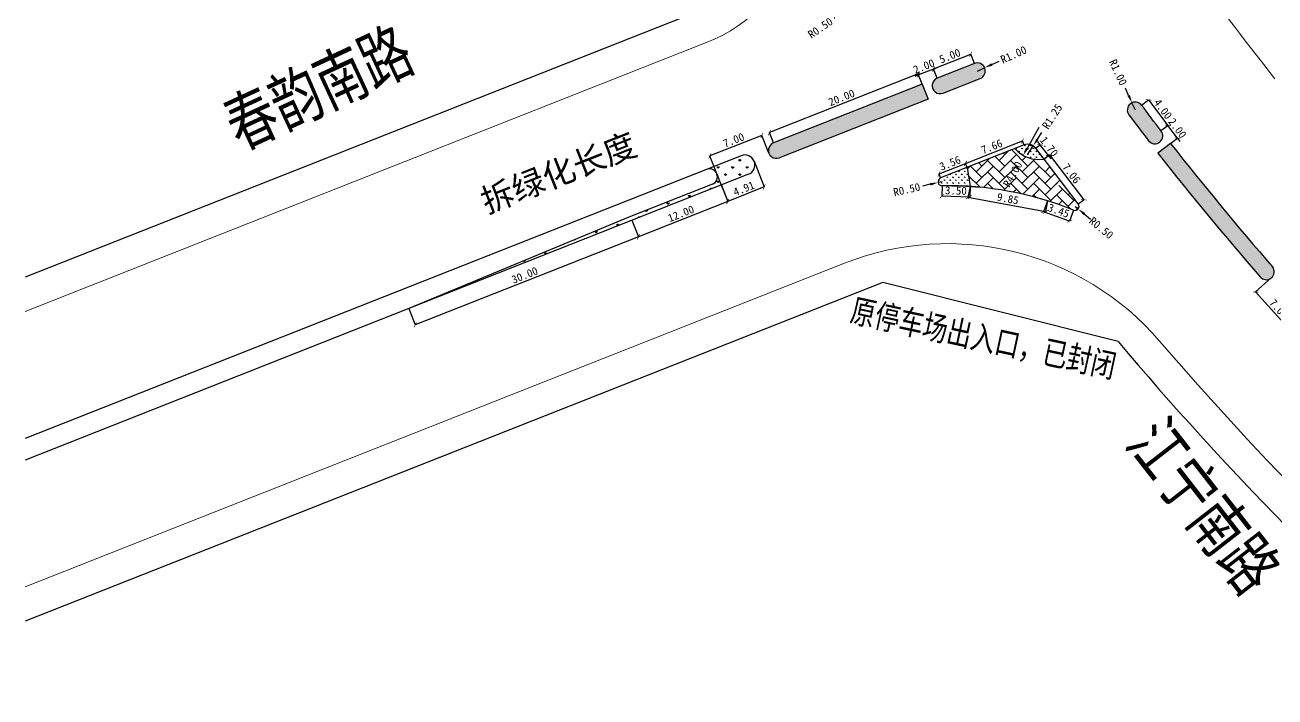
# Model space of a CAD drawing. Header units: millimetres. Extents: x 6299 to 195995, y 19522 to 226352.
# Drawn here: x 10130.2 to 10286.4, y 22331.6 to 22415.6 of the extents above; entities that cross this region are included whole.
import ezdxf

# ---------------------------------------------------------------- set-up
doc = ezdxf.new("R2010")
doc.units = ezdxf.units.MM
doc.linetypes.add('DASHDOT', pattern=[25.4, 12.7, -6.35, 0, -6.35])
for name, color, linetype in [('@-拆绿化长度', 5, 'Continuous'), ('@-新建绿化长度', 7, 'Continuous'), ('@-道路名称', 7, 'Continuous'), ('@-道路红线', 1, 'Continuous'), ('@-隔离岛', 3, 'Continuous'), ('@-隔离岛标注', 7, 'Continuous'), ('RD-中线', 1, 'DASHDOT')]:
    doc.layers.add(name, color=color, linetype=linetype)
doc.layers.add('@-路缘石', color=7, linetype='Continuous', lineweight=0)
doc.styles.add('--黑体', font='simhei.ttf')
doc.styles.add('HZTXT', font='', dxfattribs={"width": 0.7, "height": 0.2})
doc.styles.add('黑体', font='simhei.ttf')
doc.styles.get('HZTXT').set_extended_font_data('NSimSun')
doc.dimstyles.new('标志标注', dxfattribs={"dimtxt": 1, "dimasz": 0.5, "dimexe": 0, "dimexo": 0, "dimgap": 0.25, "dimtad": 1, "dimzin": 0, "dimdsep": 46, "dimtxsty": '--黑体', "dimblk": 'ARCHTICK', "dimcen": 0.09, "dimadec": 0, "dimazin": 0, "dimtfac": 1, "dimtix": 1, "dimtmove": 2, "dimatfit": 0, "dimfxl": 1, "dimtolj": 1, "dimtzin": 0, "dimarcsym": 0})
pattern_1 = [(45, (-10237.4061, -22383.3768), (4e-11, 1.43684098), [3.048, -1.016]), (135, (-10236.6877, -22382.6583), (4e-11, 1.43684098), [3.048, -1.016])]
pattern_2 = [(90, (-10237.4061, -22383.37675), (-0.359210245, 0.359210245), [0.09525, -0.62317049]), (45, (-10237.4061, -22383.37675), (-0.359210245, 0.359210245), [0.09525, -0.41275]), (135, (-10237.4061, -22383.37675), (-0.359210245, -0.359210245), [0.09525, -0.41275])]

# ---------------------------------------------------------------- blocks, each defined once
blk = doc.blocks.new('_ArchTick')
at = {"color": 0, "linetype": 'ByBlock', "const_width": 0.15}
blk.add_lwpolyline([(-0.5, -0.5), (0.5, 0.5)], dxfattribs=at)
blk = doc.blocks.new('*D13')
at = {"layer": '@-隔离岛标注', "color": 0, "lineweight": -2, "ltscale": 1.5, "transparency": 16777216}
for p, q in [((10257.99, 22393.58), (10257.51, 22392.22)), ((10260.76, 22391.06), (10257.51, 22392.22)), ((10261.24, 22392.43), (10260.76, 22391.06))]:
    blk.add_line(p, q, dxfattribs=at)
at = {"layer": 'Defpoints', "color": 0, "ltscale": 1.5, "transparency": 16777216}
for p in [(10257.99, 22393.58, 0), (10257.51, 22392.22), (10261.24, 22392.43, 0)]:
    blk.add_point(p, dxfattribs=at)
at = {"layer": '@-隔离岛标注', "color": 0, "lineweight": -2, "ltscale": 1.5, "transparency": 16777216, "xscale": 0.5, "yscale": 0.5, "zscale": 0.5}
for p, rotation in [((10257.51, 22392.22), 160.4206030168708), ((10260.76, 22391.06), 340.4206030168708)]:
    blk.add_blockref('_ArchTick', p, dxfattribs=dict(at, rotation=rotation))
at = {"layer": '@-隔离岛标注', "color": 0, "ltscale": 1.5, "transparency": 16777216, "insert": (10259.38, 22392.35), "char_height": 1, "attachment_point": 5, "rotation": 340.4206, "style": '--黑体'}
blk.add_mtext('\\A1;3.45', dxfattribs=at)
blk = doc.blocks.new('*D14')
at = {"layer": '@-隔离岛标注', "color": 0, "lineweight": -2, "ltscale": 1.5, "transparency": 16777216}
for p, q in [((10248.31, 22395.39), (10248.05, 22394.01)), ((10257.74, 22392.21), (10248.05, 22394.01)), ((10257.99, 22393.58), (10257.74, 22392.21))]:
    blk.add_line(p, q, dxfattribs=at)
at = {"layer": 'Defpoints', "color": 0, "ltscale": 1.5, "transparency": 16777216}
for p in [(10248.31, 22395.39, 0), (10248.05, 22394.01), (10257.99, 22393.58, 0)]:
    blk.add_point(p, dxfattribs=at)
at = {"layer": '@-隔离岛标注', "color": 0, "lineweight": -2, "ltscale": 1.5, "transparency": 16777216, "xscale": 0.5, "yscale": 0.5, "zscale": 0.5}
for p, rotation in [((10248.05, 22394.01), 169.4568465898139), ((10257.74, 22392.21), 349.4568465898139)]:
    blk.add_blockref('_ArchTick', p, dxfattribs=dict(at, rotation=rotation))
at = {"layer": '@-隔离岛标注', "color": 0, "ltscale": 1.5, "transparency": 16777216, "insert": (10253.03, 22393.85), "char_height": 1, "attachment_point": 5, "rotation": 349.4568, "style": '--黑体'}
blk.add_mtext('\\A1;9.85', dxfattribs=at)
blk = doc.blocks.new('*D15')
at = {"layer": '@-隔离岛标注', "color": 0, "lineweight": -2, "ltscale": 1.5, "transparency": 16777216}
for p, q in [((10244.81, 22395.48), (10244.77, 22394.15)), ((10248.31, 22395.39), (10248.27, 22394.06)), ((10248.27, 22394.06), (10244.77, 22394.15))]:
    blk.add_line(p, q, dxfattribs=at)
at = {"layer": 'Defpoints', "color": 0, "ltscale": 1.5, "transparency": 16777216}
for p in [(10244.81, 22395.48, 0), (10248.31, 22395.39, 0), (10244.77, 22394.15)]:
    blk.add_point(p, dxfattribs=at)
at = {"layer": '@-隔离岛标注', "color": 0, "lineweight": -2, "ltscale": 1.5, "transparency": 16777216, "xscale": 0.5, "yscale": 0.5, "zscale": 0.5}
for p, rotation in [((10244.77, 22394.15), 178.5255942272715), ((10248.27, 22394.06), 358.5255942272715)]:
    blk.add_blockref('_ArchTick', p, dxfattribs=dict(at, rotation=rotation))
at = {"layer": '@-隔离岛标注', "color": 0, "ltscale": 1.5, "transparency": 16777216, "insert": (10246.54, 22394.86), "char_height": 1, "attachment_point": 5, "rotation": 358.5256, "style": '--黑体'}
blk.add_mtext('\\A1;3.50', dxfattribs=at)
blk = doc.blocks.new('*D16')
at = {"layer": '@-隔离岛标注', "color": 0, "lineweight": -2, "ltscale": 1.5, "transparency": 16777216}
for p, q in [((10244.43, 22396.94), (10247.74, 22398.25)), ((10247.94, 22397.75), (10247.74, 22398.25)), ((10244.62, 22396.44), (10244.43, 22396.94))]:
    blk.add_line(p, q, dxfattribs=at)
at = {"layer": 'Defpoints', "color": 0, "ltscale": 1.5, "transparency": 16777216}
for p in [(10247.74, 22398.25), (10247.94, 22397.75, 0), (10244.62, 22396.44, 0)]:
    blk.add_point(p, dxfattribs=at)
at = {"layer": '@-隔离岛标注', "color": 0, "lineweight": -2, "ltscale": 1.5, "transparency": 16777216, "xscale": 0.5, "yscale": 0.5, "zscale": 0.5}
for p, rotation in [((10247.74, 22398.25), 21.55299217262323), ((10244.43, 22396.94), 201.5529921726232)]:
    blk.add_blockref('_ArchTick', p, dxfattribs=dict(at, rotation=rotation))
at = {"layer": '@-隔离岛标注', "color": 0, "ltscale": 1.5, "transparency": 16777216, "insert": (10245.81, 22398.29), "char_height": 1, "attachment_point": 5, "rotation": 21.553, "style": '--黑体'}
blk.add_mtext('\\A1;3.56', dxfattribs=at)
blk = doc.blocks.new('*D17')
at = {"layer": '@-隔离岛标注', "color": 0, "lineweight": -2, "ltscale": 1.5, "transparency": 16777216}
for p, q in [((10247.73, 22398.27), (10254.86, 22401.08)), ((10255.06, 22400.56), (10254.86, 22401.08)), ((10247.94, 22397.75), (10247.73, 22398.27))]:
    blk.add_line(p, q, dxfattribs=at)
at = {"layer": 'Defpoints', "color": 0, "ltscale": 1.5, "transparency": 16777216}
for p in [(10254.86, 22401.08), (10255.06, 22400.56, 0), (10247.94, 22397.75)]:
    blk.add_point(p, dxfattribs=at)
at = {"layer": '@-隔离岛标注', "color": 0, "lineweight": -2, "ltscale": 1.5, "transparency": 16777216, "xscale": 0.5, "yscale": 0.5, "zscale": 0.5}
for p, rotation in [((10254.86, 22401.08), 21.55299217258244), ((10247.73, 22398.27), 201.5529921725824)]:
    blk.add_blockref('_ArchTick', p, dxfattribs=dict(at, rotation=rotation))
at = {"layer": '@-隔离岛标注', "color": 0, "ltscale": 1.5, "transparency": 16777216, "insert": (10251.02, 22400.37), "char_height": 1, "attachment_point": 5, "rotation": 21.553, "style": '--黑体'}
blk.add_mtext('\\A1;7.66', dxfattribs=at)
blk = doc.blocks.new('*D18')
at = {"layer": '@-隔离岛标注', "color": 0, "lineweight": -2, "transparency": 16777216}
for p, q in [((10261.43, 22392.89), (10261.82, 22392.57)), ((10262.59, 22391.94), (10263.36, 22391.3))]:
    blk.add_line(p, q, dxfattribs=at)
at = {"layer": '@-隔离岛标注', "color": 0, "transparency": 16777216}
blk.add_solid([(10262.7, 22392.07), (10262.48, 22391.81), (10261.82, 22392.57)], dxfattribs=at)
at = {"layer": 'Defpoints', "color": 0, "transparency": 16777216}
for p in [(10261.43, 22392.89, 0), (10261.82, 22392.57, 0)]:
    blk.add_point(p, dxfattribs=at)
at = {"layer": '@-隔离岛标注', "color": 0, "transparency": 16777216, "insert": (10264.71, 22390.19), "char_height": 1, "attachment_point": 5, "rotation": 320.5103, "style": '--黑体'}
blk.add_mtext('\\A1;R0.50', dxfattribs=at)
blk = doc.blocks.new('*D19')
at = {"layer": '@-隔离岛标注', "color": 0, "lineweight": -2, "transparency": 16777216}
for p, q in [((10243.34, 22395.65), (10242.37, 22395.43)), ((10244.81, 22395.98), (10244.32, 22395.87))]:
    blk.add_line(p, q, dxfattribs=at)
at = {"layer": '@-隔离岛标注', "color": 0, "transparency": 16777216}
blk.add_solid([(10243.31, 22395.81), (10243.38, 22395.49), (10244.32, 22395.87)], dxfattribs=at)
at = {"layer": 'Defpoints', "color": 0, "transparency": 16777216}
for p in [(10244.32, 22395.87, 0), (10244.81, 22395.98, 0)]:
    blk.add_point(p, dxfattribs=at)
at = {"layer": '@-隔离岛标注', "color": 0, "transparency": 16777216, "insert": (10240.4, 22394.99), "char_height": 1, "attachment_point": 5, "rotation": 12.5632, "style": '--黑体'}
blk.add_mtext('\\A1;R0.50', dxfattribs=at)
blk = doc.blocks.new('*D20')
at = {"layer": '@-隔离岛标注', "color": 0, "lineweight": -2, "transparency": 16777216}
for p, q in [((10256.74, 22401.29), (10257.29, 22402.13)), ((10255.52, 22399.4), (10256.2, 22400.45))]:
    blk.add_line(p, q, dxfattribs=at)
at = {"layer": '@-隔离岛标注', "color": 0, "transparency": 16777216}
blk.add_solid([(10256.6, 22401.38), (10256.88, 22401.2), (10256.2, 22400.45)], dxfattribs=at)
at = {"layer": 'Defpoints', "color": 0, "transparency": 16777216}
for p in [(10256.2, 22400.45, 0), (10255.52, 22399.4, 0)]:
    blk.add_point(p, dxfattribs=at)
at = {"layer": '@-隔离岛标注', "color": 0, "transparency": 16777216, "insert": (10258.58, 22404.13), "char_height": 1, "attachment_point": 5, "rotation": 57.0604, "style": '--黑体'}
blk.add_mtext('\\A1;R1.25', dxfattribs=at)
blk = doc.blocks.new('*D22')
at = {"layer": '@-隔离岛标注', "color": 0, "lineweight": -2, "transparency": 16777216}
for p, q in [((10232.14, 22416.95), (10231.32, 22416.39)), ((10233.38, 22417.8), (10232.96, 22417.52))]:
    blk.add_line(p, q, dxfattribs=at)
at = {"layer": '@-隔离岛标注', "color": 0, "transparency": 16777216}
blk.add_solid([(10232.05, 22417.09), (10232.23, 22416.82), (10232.96, 22417.52)], dxfattribs=at)
at = {"layer": 'Defpoints', "color": 0, "transparency": 16777216}
for p in [(10232.96, 22417.52, 0), (10233.38, 22417.8, 0)]:
    blk.add_point(p, dxfattribs=at)
at = {"layer": '@-隔离岛标注', "color": 0, "transparency": 16777216, "insert": (10229.59, 22415.2), "char_height": 1, "attachment_point": 5, "rotation": 34.5234, "style": '--黑体'}
blk.add_mtext('\\A1;R0.50', dxfattribs=at)
blk = doc.blocks.new('*D24')
at = {"layer": '@-拆绿化长度', "color": 0, "lineweight": -2, "ltscale": 1.5, "transparency": 16777216}
for p, q in [((10221.32, 22398.53), (10222.58, 22395.32)), ((10216.76, 22396.72), (10218.02, 22393.52)), ((10222.58, 22395.32), (10218.02, 22393.52))]:
    blk.add_line(p, q, dxfattribs=at)
at = {"layer": 'Defpoints', "color": 0, "ltscale": 1.5, "transparency": 16777216}
for p in [(10221.32, 22398.53, 0), (10216.76, 22396.72, 0), (10218.02, 22393.52)]:
    blk.add_point(p, dxfattribs=at)
at = {"layer": '@-拆绿化长度', "color": 0, "lineweight": -2, "ltscale": 1.5, "transparency": 16777216, "xscale": 0.5, "yscale": 0.5, "zscale": 0.5}
for p, rotation in [((10222.58, 22395.32), 21.55299217263519), ((10218.02, 22393.52), 201.5529921726351)]:
    blk.add_blockref('_ArchTick', p, dxfattribs=dict(at, rotation=rotation))
at = {"layer": '@-拆绿化长度', "color": 0, "ltscale": 1.5, "transparency": 16777216, "insert": (10220.03, 22395.12), "char_height": 1, "attachment_point": 5, "rotation": 21.553, "style": '--黑体'}
blk.add_mtext('\\A1;4.91', dxfattribs=at)
blk = doc.blocks.new('*D27')
at = {"layer": '@-新建绿化长度', "color": 0, "lineweight": -2, "ltscale": 1.5, "transparency": 16777216}
for p, q in [((10241.83, 22409.46), (10223.23, 22402.11)), ((10242.34, 22408.17), (10241.83, 22409.46)), ((10223.74, 22400.83), (10223.23, 22402.11))]:
    blk.add_line(p, q, dxfattribs=at)
at = {"layer": 'Defpoints', "color": 0, "ltscale": 1.5, "transparency": 16777216}
for p in [(10242.34, 22408.17, 0), (10223.23, 22402.11), (10223.74, 22400.83, 0)]:
    blk.add_point(p, dxfattribs=at)
at = {"layer": '@-新建绿化长度', "color": 0, "lineweight": -2, "ltscale": 1.5, "transparency": 16777216, "xscale": 0.5, "yscale": 0.5, "zscale": 0.5}
for p, rotation in [((10241.83, 22409.46), 21.55299217261225), ((10223.23, 22402.11), 201.5529921726122)]:
    blk.add_blockref('_ArchTick', p, dxfattribs=dict(at, rotation=rotation))
at = {"layer": '@-新建绿化长度', "color": 0, "ltscale": 1.5, "transparency": 16777216, "insert": (10232.25, 22406.49), "char_height": 1, "attachment_point": 5, "rotation": 21.553, "style": '--黑体'}
blk.add_mtext('\\A1;20.00', dxfattribs=at)
blk = doc.blocks.new('*D28')
at = {"layer": '@-新建绿化长度', "color": 0, "lineweight": -2, "ltscale": 1.5, "transparency": 16777216}
for p, q in [((10222.29, 22401.76), (10215.78, 22399.19)), ((10223.17, 22399.53), (10222.29, 22401.76)), ((10216.66, 22396.96), (10215.78, 22399.19))]:
    blk.add_line(p, q, dxfattribs=at)
at = {"layer": 'Defpoints', "color": 0, "ltscale": 1.5, "transparency": 16777216}
for p in [(10215.78, 22399.19), (10223.17, 22399.53, 0), (10216.66, 22396.96, 0)]:
    blk.add_point(p, dxfattribs=at)
at = {"layer": '@-新建绿化长度', "color": 0, "lineweight": -2, "ltscale": 1.5, "transparency": 16777216, "xscale": 0.5, "yscale": 0.5, "zscale": 0.5}
for p, rotation in [((10222.29, 22401.76), 21.55299217264383), ((10215.78, 22399.19), 201.5529921726438)]:
    blk.add_blockref('_ArchTick', p, dxfattribs=dict(at, rotation=rotation))
at = {"layer": '@-新建绿化长度', "color": 0, "ltscale": 1.5, "transparency": 16777216, "insert": (10218.76, 22401.18), "char_height": 1, "attachment_point": 5, "rotation": 21.553, "style": '--黑体'}
blk.add_mtext('\\A1;7.00', dxfattribs=at)
blk = doc.blocks.new('*D34')
at = {"layer": '@-新建绿化长度', "color": 0, "lineweight": -2, "ltscale": 1.5, "transparency": 16777216}
for p, q in [((10243.74, 22410.08), (10248.39, 22411.92)), ((10248.85, 22410.74), (10248.39, 22411.92)), ((10244.2, 22408.91), (10243.74, 22410.08))]:
    blk.add_line(p, q, dxfattribs=at)
at = {"layer": 'Defpoints', "color": 0, "ltscale": 1.5, "transparency": 16777216}
for p in [(10248.39, 22411.92), (10248.85, 22410.74, 0), (10244.2, 22408.91, 0)]:
    blk.add_point(p, dxfattribs=at)
at = {"layer": '@-新建绿化长度', "color": 0, "lineweight": -2, "ltscale": 1.5, "transparency": 16777216, "xscale": 0.5, "yscale": 0.5, "zscale": 0.5}
for p, rotation in [((10248.39, 22411.92), 21.5529921726628), ((10243.74, 22410.08), 201.5529921726628)]:
    blk.add_blockref('_ArchTick', p, dxfattribs=dict(at, rotation=rotation))
at = {"layer": '@-新建绿化长度', "color": 0, "ltscale": 1.5, "transparency": 16777216, "insert": (10245.78, 22411.7), "char_height": 1, "attachment_point": 5, "rotation": 21.553, "style": '--黑体'}
blk.add_mtext('\\A1;5.00', dxfattribs=at)
blk = doc.blocks.new('*D36')
at = {"layer": '@-隔离岛标注', "color": 0, "lineweight": -2, "transparency": 16777216}
for p, q in [((10251.04, 22410.64), (10251.95, 22411.05)), ((10249.22, 22409.81), (10250.13, 22410.23))]:
    blk.add_line(p, q, dxfattribs=at)
at = {"layer": '@-隔离岛标注', "color": 0, "transparency": 16777216}
blk.add_solid([(10250.97, 22410.79), (10251.11, 22410.48), (10250.13, 22410.23)], dxfattribs=at)
at = {"layer": 'Defpoints', "color": 0, "transparency": 16777216}
for p in [(10249.22, 22409.81, 0), (10250.13, 22410.23, 0)]:
    blk.add_point(p, dxfattribs=at)
at = {"layer": '@-隔离岛标注', "color": 0, "transparency": 16777216, "insert": (10253.75, 22411.86), "char_height": 1, "attachment_point": 5, "rotation": 24.2805, "style": '--黑体'}
blk.add_mtext('\\A1;R1.00', dxfattribs=at)
blk = doc.blocks.new('*D37')
at = {"layer": '@-拆绿化长度', "color": 0, "lineweight": -2, "ltscale": 1.5, "transparency": 16777216}
for p, q in [((10217.22, 22395.56), (10218.03, 22393.49)), ((10218.03, 22393.49), (10206.87, 22389.08)), ((10206.05, 22391.15), (10206.87, 22389.08))]:
    blk.add_line(p, q, dxfattribs=at)
at = {"layer": 'Defpoints', "color": 0, "ltscale": 1.5, "transparency": 16777216}
for p in [(10217.22, 22395.56), (10206.05, 22391.15, 0), (10206.87, 22389.08)]:
    blk.add_point(p, dxfattribs=at)
at = {"layer": '@-拆绿化长度', "color": 0, "lineweight": -2, "ltscale": 1.5, "transparency": 16777216, "xscale": 0.5, "yscale": 0.5, "zscale": 0.5}
for p, rotation in [((10218.03, 22393.49), 21.5529921726037), ((10206.87, 22389.08), 201.5529921726037)]:
    blk.add_blockref('_ArchTick', p, dxfattribs=dict(at, rotation=rotation))
at = {"layer": '@-拆绿化长度', "color": 0, "ltscale": 1.5, "transparency": 16777216, "insert": (10212.17, 22391.99), "char_height": 1, "attachment_point": 5, "rotation": 21.553, "style": '--黑体'}
blk.add_mtext('\\A1;12.00', dxfattribs=at)
blk = doc.blocks.new('*D38')
at = {"layer": '@-拆绿化长度', "color": 0, "lineweight": -2, "ltscale": 1.5, "transparency": 16777216}
for p, q in [((10206.05, 22391.15), (10206.87, 22389.1)), ((10206.87, 22389.1), (10178.96, 22378.08)), ((10178.15, 22380.13), (10178.96, 22378.08))]:
    blk.add_line(p, q, dxfattribs=at)
at = {"layer": 'Defpoints', "color": 0, "ltscale": 1.5, "transparency": 16777216}
for p in [(10206.05, 22391.15), (10178.15, 22380.13, 0), (10178.96, 22378.08)]:
    blk.add_point(p, dxfattribs=at)
at = {"layer": '@-拆绿化长度', "color": 0, "lineweight": -2, "ltscale": 1.5, "transparency": 16777216, "xscale": 0.5, "yscale": 0.5, "zscale": 0.5}
for p, rotation in [((10206.87, 22389.1), 21.55299217261553), ((10178.96, 22378.08), 201.5529921726155)]:
    blk.add_blockref('_ArchTick', p, dxfattribs=dict(at, rotation=rotation))
at = {"layer": '@-拆绿化长度', "color": 0, "ltscale": 1.5, "transparency": 16777216, "insert": (10192.64, 22384.29), "char_height": 1, "attachment_point": 5, "rotation": 21.553, "style": '--黑体'}
blk.add_mtext('\\A1;30.00', dxfattribs=at)
blk = doc.blocks.new('A$C5BCE2F45')
at = {"layer": '@-隔离岛', "ltscale": 1.5}
h = blk.add_hatch(dxfattribs=at)
h.set_pattern_fill('GRASS', color=256, scale=0.02, style=0)
h.set_pattern_definition(pattern_2)
h.paths.add_polyline_path([(0.01, 51.12, 0.601983), (-0.86, 51), (-0.49, 50.77, -0.753111), (-0.24, 50.7, -1), (-0.51, 50.7, -0.140829), (-0.49, 50.77), (-0.86, 51, 0.108909), (-0.89, 50.79, -0.006112), (-0.85, 50.1), (0.01, 50.02, -0.959123), (0.27, 50.01, -1.042619), (0.01, 50.02), (-0.85, 50.1, -0.003178), (-0.83, 49.73), (0.85, 49.8)])
h.paths.add_polyline_path([(-2.48, 39.03, -0.042133), (-4.47, 34.67, 0.705967), (-3.85, 33.96), (1.36, 36.02)])
h.paths.add_polyline_path([(-3.11, 35.14, -1), (-3.38, 35.14, -1)], flags=16)
h = blk.add_hatch(dxfattribs=at)
h.set_pattern_fill('AR-HBONE', color=30, scale=0.01, style=0)
h.set_pattern_definition(pattern_1)
h.paths.add_polyline_path([(0.85, 49.8), (-0.83, 49.73, -0.095831), (-2.48, 39.03), (1.36, 36.02), (6.57, 38.08, 0.471541), (7.16, 39.91)])
h = blk.add_hatch(dxfattribs=at)
h.set_pattern_fill('GRASS', color=256, scale=0.02, style=0)
h.set_pattern_definition(pattern_2)
h.paths.add_polyline_path([(19.11, 16.78, 0.335556), (17.65, 17.19), (16.5, 16.73, 0.16299), (18.7, 15.46), (18.3, 16.83, -0.500516), (18.13, 16.95, -1), (18.39, 16.95, -0.332875), (18.3, 16.83), (18.7, 15.46, 0.090769), (20.14, 15.43)])
h.paths.add_polyline_path([(10.09, 13.63, -0.276871), (10.02, 13.75, -1), (10.28, 13.75, -0.56633), (10.09, 13.63), (9.26, 12.09, -0.009692), (10.9, 12.01), (10.53, 14.37), (7.22, 13.07, 0.786554), (7.35, 12.1), (7.39, 12.47, -0.385371), (7.27, 12.6, -1), (7.53, 12.6, -0.443657), (7.39, 12.47), (7.35, 12.1, 0.027883), (7.41, 12.1, -0.01099), (9.26, 12.09)])
h = blk.add_hatch(dxfattribs=at)
h.set_pattern_fill('AR-HBONE', color=30, scale=0.01, style=0)
h.set_pattern_definition(pattern_1)
h.paths.add_polyline_path([(18.7, 15.46, -0.16299), (16.5, 16.73), (10.53, 14.37), (10.9, 12.01, -0.05613), (20.21, 10.32)])
h.paths.add_polyline_path([(20.14, 15.43, -0.090769), (18.7, 15.46), (20.21, 10.32, -0.011489), (22.05, 9.72), (21.89, 12.07, -0.434081), (21.75, 12.2, -1), (22.02, 12.2, -0.394621), (21.89, 12.07), (22.05, 9.72, -0.011302), (23.84, 9.05, 0.762322), (24.42, 9.82)])
at = {"layer": 'RD-中线', "color": 3, "linetype": 'Continuous'}
for points in [[(23.84, 9.05, 0.762322), (24.42, 9.82), (19.11, 16.78, 0.335556), (17.65, 17.19), (7.22, 13.07, 0.834182), (7.41, 12.1, -0.02818), (12.16, 11.91, -0.02818)], [(23.84, 9.05, 0.099857), (7.41, 12.1, 0.099857)]]:
    blk.add_lwpolyline(points, format="xyb", dxfattribs=at)
blk.add_arc((19.5, 19.38), 4, 221.4617, 279.2364, dxfattribs=at)
blk = doc.blocks.new('A$C415A3933')
at = {"layer": 'RD-中线', "color": 32, "linetype": 'Continuous', "true_color": 0xcd6928}
for points in [[(10.23, 55.03, 0.993192), (7.46, 53.34, 0.003416), (7.47, 53.32, 0.003028), (10.12, 49.1, 1), (12.89, 50.8, -0.003064)], [(12.18, 25.51, 1), (11.44, 27.37), (6.79, 25.53, 1), (7.53, 23.67)]]:
    blk.add_lwpolyline(points, format="xyb", close=True, dxfattribs=at)
for points in [[(33.22, 17.71, 1), (34.76, 18.98, -0.00245), (32.35, 22.18, -0.00245)], [(30.77, 20.95, 0.002475), (33.22, 17.71)]]:
    blk.add_lwpolyline(points, format="xyb", dxfattribs=at)
blk.add_arc((31.56, 21.56), 1, 37.9008, 217.9008, dxfattribs=at)
blk = doc.blocks.new('A$C551F3415')
at = {"layer": '@-隔离岛', "ltscale": 1.5}
h = blk.add_hatch(dxfattribs=at)
h.set_pattern_fill('ANGLE', color=30, scale=0.05)
h.set_pattern_definition([(360, (-10237.4061, -22383.37675), (1e-11, 0.34925), [0.254, -0.09525]), (90, (-10237.4061, -22383.37675), (-0.34925, 1e-11), [0.254, -0.09525])])
h.paths.add_polyline_path([(10.23, 55.03, 0.993192), (7.46, 53.34, 0.003416), (7.47, 53.32, 0.003028), (10.12, 49.1, 1), (12.89, 50.8, -0.003064)])
h.paths.add_polyline_path([(31.1, 22.45, 0.468249), (30.77, 20.95, 0.002475), (33.22, 17.71, 0.47032), (34.76, 17.71, -0.003662)])
h.paths.add_polyline_path([(32.35, 22.18, 0.362167), (31.1, 22.45, 0.003662), (34.76, 17.71, 0.360248), (34.76, 18.98, -0.00245)])
h.paths.add_polyline_path([(12.8, 26.56, 0.490314), (11.44, 27.37), (6.79, 25.53, 0.490314), (6.35, 24.01)])
h.paths.add_polyline_path([(12.18, 25.51, 0.341999), (12.8, 26.56), (6.35, 24.01, 0.341999), (7.53, 23.67)])
blk = doc.blocks.new('*D44')
at = {"layer": '@-新建绿化长度', "color": 0, "lineweight": -2, "ltscale": 1.5, "transparency": 16777216}
for p, q in [((10257.54, 22398.81), (10258.25, 22399.35)), ((10258.25, 22399.35), (10262.53, 22393.73)), ((10261.83, 22393.19), (10262.53, 22393.73))]:
    blk.add_line(p, q, dxfattribs=at)
at = {"layer": 'Defpoints', "color": 0, "ltscale": 1.5, "transparency": 16777216}
for p in [(10257.54, 22398.81, 0), (10262.53, 22393.73), (10261.83, 22393.19, 0)]:
    blk.add_point(p, dxfattribs=at)
at = {"layer": '@-新建绿化长度', "color": 0, "lineweight": -2, "ltscale": 1.5, "transparency": 16777216, "xscale": 0.5, "yscale": 0.5, "zscale": 0.5}
for p, rotation in [((10258.25, 22399.35), 127.3550118365323), ((10262.53, 22393.73), 307.3550118365323)]:
    blk.add_blockref('_ArchTick', p, dxfattribs=dict(at, rotation=rotation))
at = {"layer": '@-新建绿化长度', "color": 0, "ltscale": 1.5, "transparency": 16777216, "insert": (10260.99, 22397), "char_height": 1, "attachment_point": 5, "rotation": 307.355, "style": '--黑体'}
blk.add_mtext('\\A1;7.06', dxfattribs=at)
blk = doc.blocks.new('*D45')
at = {"layer": '@-新建绿化长度', "color": 0, "lineweight": -2, "ltscale": 1.5, "transparency": 16777216}
for p, q in [((10256.51, 22400.16), (10257.08, 22400.59)), ((10257.08, 22400.59), (10256.77, 22400.99)), ((10258.11, 22399.24), (10257.08, 22400.59)), ((10257.54, 22398.81), (10258.11, 22399.24)), ((10258.11, 22399.24), (10258.41, 22398.84))]:
    blk.add_line(p, q, dxfattribs=at)
at = {"layer": 'Defpoints', "color": 0, "ltscale": 1.5, "transparency": 16777216}
for p in [(10256.51, 22400.16, 0), (10257.08, 22400.59), (10257.54, 22398.81)]:
    blk.add_point(p, dxfattribs=at)
at = {"layer": '@-新建绿化长度', "color": 0, "lineweight": -2, "ltscale": 1.5, "transparency": 16777216, "xscale": 0.5, "yscale": 0.5, "zscale": 0.5}
for p, rotation in [((10257.08, 22400.59), 307.35501183663), ((10258.11, 22399.24), 127.35501183663)]:
    blk.add_blockref('_ArchTick', p, dxfattribs=dict(at, rotation=rotation))
at = {"layer": '@-新建绿化长度', "color": 0, "ltscale": 1.5, "transparency": 16777216, "insert": (10258.19, 22400.37), "char_height": 1, "attachment_point": 5, "rotation": 307.355, "style": '--黑体'}
blk.add_mtext('\\A1;1.70', dxfattribs=at)
blk = doc.blocks.new('*D46')
at = {"layer": '@-隔离岛标注', "color": 0, "lineweight": -2, "transparency": 16777216}
blk.add_line((10256.9, 22402.76), (10255.44, 22400.14), dxfattribs=at)
at = {"layer": '@-隔离岛标注', "color": 0, "transparency": 16777216}
blk.add_solid([(10255.29, 22400.22), (10255.58, 22400.06), (10254.95, 22399.27)], dxfattribs=at)
at = {"layer": 'Defpoints', "color": 0, "transparency": 16777216}
for p in [(10256.9, 22402.76, 0), (10254.95, 22399.27, 0)]:
    blk.add_point(p, dxfattribs=at)
at = {"layer": '@-隔离岛标注', "color": 0, "transparency": 16777216, "insert": (10253.64, 22396.92), "char_height": 1, "attachment_point": 5, "rotation": 60.7735, "style": '--黑体'}
blk.add_mtext('\\A1;R4.00', dxfattribs=at)
blk = doc.blocks.new('*D49')
at = {"layer": '@-新建绿化长度', "color": 0, "lineweight": -2, "ltscale": 1.5, "transparency": 16777216}
for p, q in [((10285.95, 22383.94), (10284.01, 22382.19)), ((10284.01, 22382.19), (10288.69, 22376.99)), ((10290.64, 22378.74), (10288.69, 22376.99))]:
    blk.add_line(p, q, dxfattribs=at)
at = {"layer": 'Defpoints', "color": 0, "ltscale": 1.5, "transparency": 16777216}
for p in [(10285.95, 22383.94, 0), (10290.64, 22378.74), (10288.69, 22376.99)]:
    blk.add_point(p, dxfattribs=at)
at = {"layer": '@-新建绿化长度', "color": 0, "lineweight": -2, "ltscale": 1.5, "transparency": 16777216, "xscale": 0.5, "yscale": 0.5, "zscale": 0.5}
for p, rotation in [((10284.01, 22382.19), 132.0295628898118), ((10288.69, 22376.99), 312.0295628898118)]:
    blk.add_blockref('_ArchTick', p, dxfattribs=dict(at, rotation=rotation))
at = {"layer": '@-新建绿化长度', "color": 0, "ltscale": 1.5, "transparency": 16777216, "insert": (10286.91, 22380.09), "char_height": 1, "attachment_point": 5, "rotation": 312.0296, "style": '--黑体'}
blk.add_mtext('\\A1;7.00', dxfattribs=at)
blk = doc.blocks.new('*D50')
at = {"layer": '@-隔离岛标注', "color": 0, "lineweight": -2, "transparency": 16777216}
for p, q in [((10268.13, 22406.76), (10267.72, 22407.67)), ((10268.97, 22404.94), (10268.55, 22405.85))]:
    blk.add_line(p, q, dxfattribs=at)
at = {"layer": '@-隔离岛标注', "color": 0, "transparency": 16777216}
blk.add_solid([(10268.29, 22406.83), (10267.98, 22406.69), (10268.55, 22405.85)], dxfattribs=at)
at = {"layer": 'Defpoints', "color": 0, "transparency": 16777216}
for p in [(10268.55, 22405.85, 0), (10268.97, 22404.94, 0)]:
    blk.add_point(p, dxfattribs=at)
at = {"layer": '@-隔离岛标注', "color": 0, "transparency": 16777216, "insert": (10266.81, 22409.65), "char_height": 1, "attachment_point": 5, "rotation": 294.6178, "style": '--黑体'}
blk.add_mtext('\\A1;R1.00', dxfattribs=at)
blk = doc.blocks.new('*D51')
at = {"layer": '@-新建绿化长度', "color": 0, "lineweight": -2, "ltscale": 1.5, "transparency": 16777216}
for p, q in [((10269.76, 22405.56), (10270.62, 22406.21)), ((10270.62, 22406.21), (10273.03, 22403.01)), ((10272.16, 22402.36), (10273.03, 22403.01))]:
    blk.add_line(p, q, dxfattribs=at)
at = {"layer": 'Defpoints', "color": 0, "ltscale": 1.5, "transparency": 16777216}
for p in [(10269.76, 22405.56, 0), (10273.03, 22403.01), (10272.16, 22402.36, 0)]:
    blk.add_point(p, dxfattribs=at)
at = {"layer": '@-新建绿化长度', "color": 0, "lineweight": -2, "ltscale": 1.5, "transparency": 16777216, "xscale": 0.5, "yscale": 0.5, "zscale": 0.5}
for p, rotation in [((10270.62, 22406.21), 126.9755941672896), ((10273.03, 22403.01), 306.9755941672896)]:
    blk.add_blockref('_ArchTick', p, dxfattribs=dict(at, rotation=rotation))
at = {"layer": '@-新建绿化长度', "color": 0, "ltscale": 1.5, "transparency": 16777216, "insert": (10272.43, 22405.06), "char_height": 1, "attachment_point": 5, "rotation": 306.9756, "style": '--黑体'}
blk.add_mtext('\\A1;4.00', dxfattribs=at)
blk = doc.blocks.new('*D53')
at = {"layer": '@-新建绿化长度', "color": 0, "lineweight": -2, "ltscale": 1.5, "transparency": 16777216}
for p, q in [((10241.88, 22409.33), (10241.42, 22409.14)), ((10243.74, 22410.06), (10241.88, 22409.33)), ((10242.34, 22408.17), (10241.88, 22409.33)), ((10243.74, 22410.06), (10244.21, 22410.25)), ((10244.2, 22408.91), (10243.74, 22410.06))]:
    blk.add_line(p, q, dxfattribs=at)
at = {"layer": 'Defpoints', "color": 0, "ltscale": 1.5, "transparency": 16777216}
for p in [(10241.88, 22409.33), (10242.34, 22408.17), (10244.2, 22408.91, 0)]:
    blk.add_point(p, dxfattribs=at)
at = {"layer": '@-新建绿化长度', "color": 0, "lineweight": -2, "ltscale": 1.5, "transparency": 16777216, "xscale": 0.5, "yscale": 0.5, "zscale": 0.5}
for p, rotation in [((10241.88, 22409.33), 21.55299217263843), ((10243.74, 22410.06), 201.5529921726384)]:
    blk.add_blockref('_ArchTick', p, dxfattribs=dict(at, rotation=rotation))
at = {"layer": '@-新建绿化长度', "color": 0, "ltscale": 1.5, "transparency": 16777216, "insert": (10242.54, 22410.4), "char_height": 1, "attachment_point": 5, "rotation": 21.553, "style": '--黑体'}
blk.add_mtext('\\A1;2.00', dxfattribs=at)
blk = doc.blocks.new('*D54')
at = {"layer": '@-新建绿化长度', "color": 0, "lineweight": -2, "ltscale": 1.5, "transparency": 16777216}
for p, q in [((10272.16, 22402.36), (10273.03, 22403.01)), ((10273.03, 22403.01), (10272.72, 22403.41)), ((10274.23, 22401.41), (10273.03, 22403.01)), ((10273.37, 22400.76), (10274.23, 22401.41)), ((10274.23, 22401.41), (10274.53, 22401.01))]:
    blk.add_line(p, q, dxfattribs=at)
at = {"layer": 'Defpoints', "color": 0, "ltscale": 1.5, "transparency": 16777216}
for p in [(10273.03, 22403.01), (10272.16, 22402.36), (10273.37, 22400.76, 0)]:
    blk.add_point(p, dxfattribs=at)
at = {"layer": '@-新建绿化长度', "color": 0, "lineweight": -2, "ltscale": 1.5, "transparency": 16777216, "xscale": 0.5, "yscale": 0.5, "zscale": 0.5}
for p, rotation in [((10273.03, 22403.01), 307.0218546367702), ((10274.23, 22401.41), 127.0218546367702)]:
    blk.add_blockref('_ArchTick', p, dxfattribs=dict(at, rotation=rotation))
at = {"layer": '@-新建绿化长度', "color": 0, "ltscale": 1.5, "transparency": 16777216, "insert": (10274.23, 22402.67), "char_height": 1, "attachment_point": 5, "rotation": 307.0219, "style": '--黑体'}
blk.add_mtext('\\A1;2.00', dxfattribs=at)
blk = doc.blocks.new('A$C3AB42BED')
at = {"layer": '@-道路名称', "color": 7, "style": 'HZTXT', "width": 0.75}
blk.add_text('原停车场出入口，已封闭', height=3, rotation=347.8206, dxfattribs=at).set_placement((-4.23, -4.86, 0))

msp = doc.modelspace()

# ---------------------------------------------------------------- hatches: boundary and pattern name
at = {"layer": '@-拆绿化长度', "ltscale": 1.5}
h = msp.add_hatch(dxfattribs=at)
h.set_pattern_fill('GRASS', color=8, scale=0.05, style=0)
h.paths.add_polyline_path([(10219.697, 22399.229), (10215.367, 22397.519, -0.4142136), (10216.664, 22396.957), (10217.215, 22395.561), (10220.615, 22396.904, 1)])
h.paths.add_polyline_path([(10217.215, 22395.561), (10216.664, 22396.957, -0.4142136), (10216.102, 22395.659), (10205.871, 22391.618), (10178.152, 22380.132)])
at = {"layer": '@-隔离岛', "ltscale": 1.5}
h = msp.add_hatch(dxfattribs=at)
h.set_pattern_fill('GRASS', color=256, scale=0.02, angle=-2e-09, style=0)
h.paths.add_polyline_path([(10243.074, 22406.313), (10242.339, 22408.173), (10223.738, 22400.826, 1), (10224.472, 22398.965)])
h.paths.add_polyline_path([(10273.368, 22400.762), (10271.796, 22399.526, 0.0121931), (10284.543, 22384.107, 1), (10286.117, 22385.345, -0.0122529)])
h.paths.add_polyline_path([(10292.106, 22378.605, 1), (10290.531, 22377.366, 0.0047886), (10295.868, 22371.599, -0.6184607), (10296.638, 22373.699, -0.0040901)])
h.paths.add_polyline_path([(10236.556, 22457.419, 1), (10233.78, 22455.722, 0.0121705), (10243.814, 22438.415), (10246.587, 22440.11, -0.0122676)])
h.paths.add_polyline_path([(10216.827, 22492.369), (10224.59, 22473.517, 0.0059374), (10228.96, 22464.789, 1), (10231.741, 22466.489, -0.0005425), (10231.337, 22467.276, -0.9399683), (10229.099, 22466.172, -0.0176517)])

# ---------------------------------------------------------------- linework, layer by layer
at = {"layer": '@-拆绿化长度', "color": 8, "linetype": 'Continuous', "ltscale": 0.01, "elevation": 0, "flags": 128}
for points in [[(10219.697, 22399.229), (10215.367, 22397.519)], [(10220.615, 22396.904), (10178.152, 22380.132)]]:
    msp.add_lwpolyline(points, dxfattribs=at)
at = {"layer": '@-拆绿化长度', "ltscale": 1.5, "elevation": 0}
msp.add_lwpolyline([(10216.664, 22396.957), (10217.215, 22395.561)], dxfattribs=at)
at = {"layer": '@-拆绿化长度', "color": 8, "linetype": 'Continuous', "ltscale": 0.01}
msp.add_arc((10220.156, 22398.067, 0), 1.25, 291.55299, 111.55299, dxfattribs=at)
at = {"layer": '@-路缘石', "color": 0, "linetype": 'Continuous', "elevation": 0}
for points in [[(10215.441, 22413.407, 0.4570145), (10225.449, 22441.948)], [(10272.01, 22376.052, 0.3194373), (10232.614, 22385.785)], [(10272.01, 22376.052, 0.0343898), (10313.034, 22334.496)]]:
    msp.add_lwpolyline(points, format="xyb", dxfattribs=at)
for points in [[(10215.441, 22413.407), (10130.179, 22379.731)], [(10232.614, 22385.785), (10130.179, 22345.325)]]:
    msp.add_lwpolyline(points, dxfattribs=at)
at = {"layer": '@-路缘石', "color": 0, "linetype": 'Continuous'}
msp.add_arc((10594.259, 22653.144, 0), 393, 213.73945, 218.43729, dxfattribs=at)
at = {"layer": '@-道路红线', "elevation": 0}
for points in [[(10213.971, 22417.128), (10130.179, 22384.031)], [(10213.971, 22417.128), (10130.179, 22384.031)], [(10237.406, 22383.377), (10130.179, 22341.024)], [(10237.406, 22383.377), (10130.179, 22341.024)], [(10266.803, 22375.992), (10237.406, 22383.377)], [(10266.803, 22375.992), (10237.406, 22383.377)], [(10266.803, 22375.992), (10237.406, 22383.377)], [(10266.803, 22375.992), (10237.406, 22383.377)]]:
    msp.add_lwpolyline(points, dxfattribs=at)
msp.add_lwpolyline([(10266.803, 22375.992, 0.0362901), (10310.317, 22331.558, 0.0362901)], format="xyb", dxfattribs=at)
msp.add_lwpolyline([(10266.803, 22375.992, 0.0362901), (10310.317, 22331.558, 0.0362901)], format="xyb", dxfattribs=at)
msp.add_lwpolyline([(10266.803, 22375.992, 0.0362901), (10310.317, 22331.558, 0.0362901)], format="xyb", dxfattribs=at)
msp.add_lwpolyline([(10266.803, 22375.992, 0.0362901), (10310.317, 22331.558, 0.0362901)], format="xyb", dxfattribs=at)
at = {"layer": 'RD-中线', "color": 3, "linetype": 'Continuous', "elevation": 0}
for points in [[(10242.339, 22408.173), (10223.738, 22400.826)], [(10242.339, 22408.173), (10243.074, 22406.313)], [(10243.074, 22406.313), (10224.472, 22398.965)], [(10273.368, 22400.762), (10271.796, 22399.526)], [(10215.367, 22397.519), (10130.179, 22363.872)], [(10215.367, 22397.519), (10130.179, 22363.872)], [(10247.935, 22397.75), (10248.307, 22395.387)], [(10216.103, 22395.66), (10205.871, 22391.618)], [(10205.871, 22391.618), (10178.152, 22380.132)], [(10178.152, 22380.132), (10130.179, 22361.184)], [(10178.152, 22380.132), (10130.179, 22361.184)]]:
    msp.add_lwpolyline(points, dxfattribs=at)
at = {"layer": 'RD-中线', "color": 3, "linetype": 'Continuous'}
for centre, radius, start, end in [((10224.105, 22399.895, 0), 1, 111.55299, 291.55299), ((10594.259, 22653.144, 0), 408.25, 218.18514, 220.99316), ((10594.259, 22653.144, 0), 410.25, 218.18514, 220.97946), ((10215.734, 22396.589, 0), 1, 291.55299, 111.55299), ((10285.33, 22384.726, 0), 1.001, 218.18406, 38.18406)]:
    msp.add_arc(centre, radius, start, end, dxfattribs=at)

# ---------------------------------------------------------------- block references
at = {"layer": '@-新建绿化长度', "ltscale": 1.5}
for name in ['A$C415A3933', 'A$C551F3415', 'A$C5BCE2F45', 'A$C3AB42BED']:
    msp.add_blockref(name, (10237.406, 22383.377, 0), dxfattribs=at)

# ---------------------------------------------------------------- texts
at = {"layer": '@-拆绿化长度', "linetype": 'Continuous', "insert": (10186.808, 22394.749), "char_height": 3, "width": 38.18432, "attachment_point": 1, "rotation": 21.5127, "style": '黑体'}
msp.add_mtext('拆绿化长度', dxfattribs=at)
at = {"layer": '@-道路名称', "color": 7, "style": 'HZTXT', "width": 0.75}
for s, rotation, p in [('春韵南路', 24.87476, (10156.974, 22399.858, 0)), ('江宁南路', 307.8855, (10267.668, 22363.276, 0))]:
    msp.add_text(s, height=6, rotation=rotation, dxfattribs=at).set_placement(p)

# ---------------------------------------------------------------- dimensions: what is measured, and where the dimension line sits
at = {"layer": '@-拆绿化长度', "ltscale": 1.5}
for p1, p2, distance, picture, middle in [((10221.319, 22398.526, 0), (10216.756, 22396.724, 0), 3.444, '*D24', (10220.027, 22395.119)), ((10217.215, 22395.561), (10206.054, 22391.153, 0), 2.225, '*D37', (10212.175, 22391.991)), ((10206.054, 22391.153), (10178.152, 22380.132, 0), 2.212, '*D38', (10192.638, 22384.289))]:
    dim = msp.add_aligned_dim(p1=p1, p2=p2, distance=distance, dimstyle='标志标注', dxfattribs=at)
    dim.commit()
    dim.dimension.update_dxf_attribs({"geometry": picture, "text_midpoint": middle})
at = {"layer": '@-新建绿化长度', "ltscale": 1.5}
for p1, p2, distance, picture, middle in [((10244.199, 22408.907, 0), (10248.85, 22410.744, 0), 1.26, '*D34', (10245.784, 22411.701)), ((10244.199, 22408.907, 0), (10242.339, 22408.173), -1.241, '*D53', (10242.536, 22410.397)), ((10242.339, 22408.173, 0), (10223.738, 22400.826, 0), -1.385, '*D27', (10232.252, 22406.49)), ((10269.757, 22405.556, 0), (10272.163, 22402.36, 0), 1.08, '*D51', (10272.427, 22405.062)), ((10273.368, 22400.762, 0), (10272.163, 22402.36), -1.08, '*D54', (10274.231, 22402.666)), ((10223.175, 22399.528, 0), (10216.664, 22396.957, 0), -2.404, '*D28', (10218.759, 22401.181)), ((10257.545, 22398.808), (10256.513, 22400.16, 0), -0.709, '*D45', (10258.193, 22400.372)), ((10257.545, 22398.808, 0), (10261.829, 22393.195, 0), 0.886, '*D44', (10260.992, 22396.997)), ((10285.949, 22383.939, 0), (10290.638, 22378.738), -2.616, '*D49', (10286.911, 22380.093))]:
    dim = msp.add_aligned_dim(p1=p1, p2=p2, distance=distance, dimstyle='标志标注', dxfattribs=at)
    dim.commit()
    dim.dimension.update_dxf_attribs({"geometry": picture, "text_midpoint": middle})
at = {"layer": '@-隔离岛标注'}
for center, mpoint, picture, middle in [((10233.376, 22417.803, 0), (10232.964, 22417.52, 0), '*D22', (10229.585, 22415.196)), ((10249.217, 22409.814, 0), (10250.129, 22410.225, 0), '*D36', (10253.746, 22411.857)), ((10268.968, 22404.941, 0), (10268.551, 22405.851, 0), '*D50', (10266.81, 22409.65)), ((10255.519, 22399.401, 0), (10256.199, 22400.45, 0), '*D20', (10258.582, 22404.128)), ((10256.903, 22402.756, 0), (10254.949, 22399.265, 0), '*D46', (10253.636, 22396.918)), ((10244.808, 22395.977, 0), (10244.32, 22395.868, 0), '*D19', (10240.402, 22394.995)), ((10261.432, 22392.891, 0), (10261.818, 22392.573, 0), '*D18', (10264.714, 22390.187))]:
    dim = msp.add_radius_dim(center=center, mpoint=mpoint, dimstyle='标志标注', override={"dimasz": 1, "dimsah": 1}, dxfattribs=at)
    dim.commit()
    dim.dimension.update_dxf_attribs({"geometry": picture, "text_midpoint": middle, "dimtype": 164})
at = {"layer": '@-隔离岛标注', "ltscale": 1.5}
for p1, p2, distance, picture, middle in [((10247.935, 22397.75), (10255.06, 22400.564, 0), 0.554, '*D17', (10251.019, 22400.37)), ((10244.624, 22396.442, 0), (10247.935, 22397.75, 0), 0.533, '*D16', (10245.809, 22398.289)), ((10248.307, 22395.387, 0), (10244.808, 22395.477, 0), 1.329, '*D15', (10246.543, 22394.858)), ((10257.993, 22393.584, 0), (10248.307, 22395.387, 0), 1.396, '*D14', (10253.032, 22393.85)), ((10261.244, 22392.428, 0), (10257.993, 22393.584, 0), 1.449, '*D13', (10259.385, 22392.348))]:
    dim = msp.add_aligned_dim(p1=p1, p2=p2, distance=distance, dimstyle='标志标注', dxfattribs=at)
    dim.commit()
    dim.dimension.update_dxf_attribs({"geometry": picture, "text_midpoint": middle})

doc.saveas('drawing.dxf')
